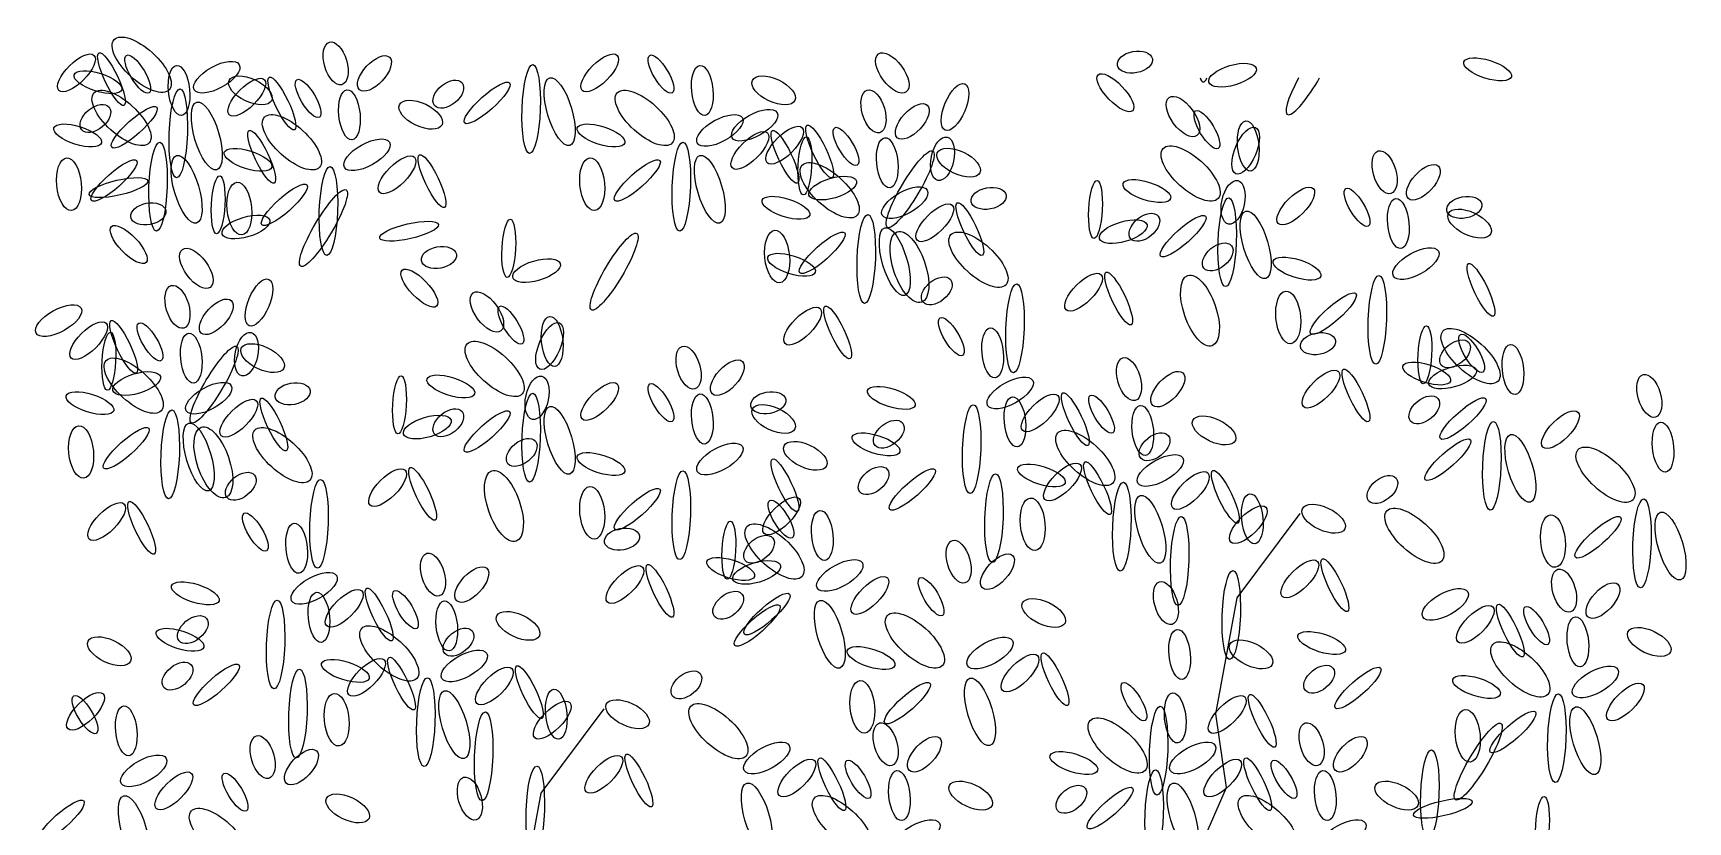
# Model space of a CAD drawing. Header units: millimetres. Extents: x -38686 to 870903, y -23218 to 232707.
# Drawn here: x 62992 to 64308, y 9324 to 9951 of the extents above; entities that cross this region are included whole.
import ezdxf

# ---------------------------------------------------------------- set-up
doc = ezdxf.new("R2010")
doc.units = ezdxf.units.MM
doc.header["$LTSCALE"] = 10
doc.layers.add('40 - Detail Outline', color=142, linetype='Continuous')

msp = doc.modelspace()

# ---------------------------------------------------------------- linework, layer by layer
at = {"layer": '40 - Detail Outline', "color": 250}
for points in [[(63882.283, 9217.711), (63940.921, 9351.672), (63932.544, 9410.281), (63949.298, 9502.379), (63999.558, 9569.36)], [(63329.014, 9062.463), (63387.652, 9196.425), (63379.275, 9255.033), (63396.029, 9347.131), (63446.29, 9414.112)]]:
    msp.add_lwpolyline(points, dxfattribs=at)
for centre, major_axis, ratio in [((63078.612, 9925.951), (-21.881, 19.882), 0.43068734), ((63232.776, 9926.945), (-4.973, 16.9), 0.51100826), ((63026.737, 9919.44), (13.925, 13.918), 0.40395977), ((63054.587, 9914.47), (-9.946, 20.876), 0.23152073), ((63075.473, 9918.446), (-8.951, 14.912), 0.33333377), ((63263.609, 9918.992), (-11.935, -12.923), 0.48303608), ((63442.674, 9919.44), (13.925, 13.918), 0.40395977), ((63491.41, 9918.446), (-8.951, 14.912), 0.33333377), ((63675.273, 9919.395), (11.039, -15.076), 0.49064662), ((63868.122, 9928.041), (13.888, 2.618), 0.60527555), ((64148.427, 9922.26), (-18.898, 5.965), 0.36538082), ((63043.8, 9912.033), (-18.898, 5.965), 0.36538082), ((63108.295, 9905.523), (-1.989, 19.882), 0.42226374), ((63138.288, 9916.01), (-17.903, -9.941), 0.43424884), ((63388.174, 9890.701), (1.309, 35.294), 0.20500745), ((63524.232, 9905.523), (-1.989, 19.882), 0.42226374), ((63852.576, 9903.681), (13.737, -14.283), 0.36538082), ((63945.72, 9917.61), (-18.888, -5.554), 0.40395977), ((63062.543, 9883.652), (-21.881, 19.882), 0.43068734), ((63107.659, 9871.365), (1.309, 35.294), 0.20500745), ((63162.159, 9900.104), (13.925, 13.918), 0.40395977), ((63164.988, 9905.523), (-16.908, 7.953), 0.49064662), ((63190.008, 9895.133), (-9.946, 20.876), 0.23152073), ((63210.894, 9899.11), (-8.951, 14.912), 0.33333377), ((63243.716, 9886.186), (-1.989, 19.882), 0.42226374), ((63322.327, 9902.54), (-10.941, -8.947), 0.60527555), ((63353.159, 9895.581), (17.903, 15.906), 0.24919164), ((63410.847, 9888.623), (-7.957, 26.841), 0.34975758), ((63478.48, 9883.652), (-21.881, 19.882), 0.43068734), ((63580.924, 9905.523), (-16.908, 7.953), 0.49064662), ((63660.296, 9888.831), (-4.973, 16.9), 0.51100826), ((63725.048, 9892.258), (-7.77, -18.409), 0.42226374), ((63041.811, 9883.204), (-10.941, -8.947), 0.60527555), ((63072.644, 9876.245), (17.903, 15.906), 0.24919164), ((63130.331, 9869.287), (-7.957, 26.841), 0.34975758), ((63300.409, 9886.186), (-16.908, 7.953), 0.49064662), ((63565.809, 9877.896), (-17.903, -9.941), 0.43424884), ((63691.129, 9880.878), (-11.935, -12.923), 0.48303608), ((63906.287, 9884.76), (11.039, -15.076), 0.49064662), ((63027.732, 9869.735), (-18.898, 5.965), 0.36538082), ((63197.965, 9864.316), (-21.881, 19.882), 0.43068734), ((63443.669, 9869.735), (-18.898, 5.965), 0.36538082), ((63538.156, 9873.711), (-17.903, -9.941), 0.43424884), ((63589.679, 9861.99), (13.925, 13.918), 0.40395977), ((63617.528, 9857.019), (-9.946, 20.876), 0.23152073), ((63925.326, 9874.29), (-8.951, 14.912), 0.33333377), ((63958.148, 9861.367), (-1.989, 19.882), 0.42226374), ((63173.939, 9852.835), (-9.946, 20.876), 0.23152073), ((63257.641, 9854.375), (-17.903, -9.941), 0.43424884), ((63562.027, 9857.805), (13.925, 13.918), 0.40395977), ((63589.876, 9852.835), (-9.946, 20.876), 0.23152073), ((63605.76, 9845.603), (-1.26, -23.09), 0.23152073), ((63638.415, 9860.996), (-8.951, 14.912), 0.33333377), ((63671.237, 9848.072), (-1.989, 19.882), 0.42226374), ((63715.145, 9851.236), (-3.723, -17.218), 0.51100826), ((63956.063, 9857.623), (-7.77, -18.409), 0.42226374), ((63091.59, 9829.066), (1.309, 35.294), 0.20500745), ((63114.263, 9826.988), (-7.957, 26.841), 0.34975758), ((63163.153, 9850.398), (-18.898, 5.965), 0.36538082), ((63281.512, 9838.469), (13.925, 13.918), 0.40395977), ((63309.361, 9833.499), (-9.946, 20.876), 0.23152073), ((63507.527, 9829.066), (1.309, 35.294), 0.20500745), ((63530.199, 9826.988), (-7.957, 26.841), 0.34975758), ((63689.44, 9827.054), (-18.044, -30.362), 0.20500745), ((63727.93, 9848.072), (-16.908, 7.953), 0.49064662), ((63912.396, 9839.496), (-21.881, 19.882), 0.43068734), ((64066.56, 9840.49), (-4.973, 16.9), 0.51100826), ((63020.77, 9830.964), (-1.989, 20.876), 0.46691768), ((63056.576, 9833.947), (17.903, 15.906), 0.24919164), ((63227.012, 9809.73), (1.309, 35.294), 0.20500745), ((63436.706, 9830.964), (-1.989, 20.876), 0.46691768), ((63472.512, 9833.947), (17.903, 15.906), 0.24919164), ((63625.485, 9826.202), (-21.881, 19.882), 0.43068734), ((64097.393, 9832.537), (-11.935, -12.923), 0.48303608), ((63060.099, 9828.297), (-23.332, -5.396), 0.24919164), ((63139.364, 9814.692), (-1.26, -23.09), 0.23152073), ((63156.191, 9811.628), (-1.989, 20.876), 0.46691768), ((63191.997, 9814.611), (17.903, 15.906), 0.24919164), ((63223.044, 9796.143), (-18.044, -30.362), 0.20500745), ((63627.832, 9827.909), (-18.888, -5.554), 0.40395977), ((63685.162, 9816.261), (-17.903, -9.941), 0.43424884), ((63751.822, 9819.748), (13.888, 2.618), 0.60527555), ((63836.775, 9810.969), (-1.26, -23.09), 0.23152073), ((63877.585, 9825.579), (-18.898, 5.965), 0.36538082), ((63946.159, 9816.601), (-3.723, -17.218), 0.51100826), ((63995.943, 9813.649), (13.925, 13.918), 0.40395977), ((64044.679, 9812.655), (-8.951, 14.912), 0.33333377), ((63083.839, 9807.428), (13.888, 2.618), 0.60527555), ((63590.674, 9812.284), (-18.898, 5.965), 0.36538082), ((63709.032, 9800.355), (13.925, 13.918), 0.40395977), ((63736.881, 9795.385), (-9.946, 20.876), 0.23152073), ((63941.443, 9784.91), (1.309, 35.294), 0.20500745), ((64077.501, 9799.732), (-1.989, 19.882), 0.42226374), ((64129.939, 9812.592), (13.888, 2.618), 0.60527555), ((63068.293, 9783.068), (13.737, -14.283), 0.36538082), ((63161.436, 9796.997), (-18.888, -5.554), 0.40395977), ((63291.113, 9793.662), (-23.332, -5.396), 0.24919164), ((63370.379, 9780.057), (-1.26, -23.09), 0.23152073), ((63654.532, 9771.616), (1.309, 35.294), 0.20500745), ((63858.847, 9793.274), (-18.888, -5.554), 0.40395977), ((63875.595, 9796.75), (-10.941, -8.947), 0.60527555), ((63906.428, 9789.791), (17.903, 15.906), 0.24919164), ((63964.115, 9782.832), (-7.957, 26.841), 0.34975758), ((64134.193, 9799.732), (-16.908, 7.953), 0.49064662), ((63454.058, 9761.508), (-18.044, -30.362), 0.20500745), ((63583.712, 9773.514), (-1.989, 20.876), 0.46691768), ((63619.517, 9776.497), (17.903, 15.906), 0.24919164), ((63677.205, 9769.538), (-7.957, 26.841), 0.34975758), ((63688.814, 9765.224), (9.695, -27.93), 0.43068734), ((63743.747, 9771.038), (-21.881, 19.882), 0.43068734), ((63122.004, 9764.147), (11.039, -15.076), 0.49064662), ((63314.854, 9772.793), (13.888, 2.618), 0.60527555), ((63595.158, 9767.012), (-18.898, 5.965), 0.36538082), ((63933.933, 9773.176), (-10.941, -8.947), 0.60527555), ((63996.937, 9763.944), (-18.898, 5.965), 0.36538082), ((64091.425, 9767.92), (-17.903, -9.941), 0.43424884), ((63299.308, 9748.434), (13.737, -14.283), 0.36538082), ((63392.451, 9762.362), (-18.888, -5.554), 0.40395977), ((63827.294, 9745.192), (13.925, 13.918), 0.40395977), ((63855.143, 9740.221), (-9.946, 20.876), 0.23152073), ((63919.829, 9730.589), (9.695, -27.93), 0.43068734), ((64143.145, 9747.044), (-9.946, 20.876), 0.23152073), ((63107.028, 9733.583), (-4.973, 16.9), 0.51100826), ((63171.78, 9737.01), (-7.77, -18.409), 0.42226374), ((63353.018, 9729.513), (11.039, -15.076), 0.49064662), ((63710.619, 9746.238), (-10.941, -8.947), 0.60527555), ((63772.794, 9716.452), (1.309, 35.294), 0.20500745), ((64060.796, 9723.276), (1.309, 35.294), 0.20500745), ((63012.54, 9722.648), (-17.903, -9.941), 0.43424884), ((63137.86, 9725.63), (-11.935, -12.923), 0.48303608), ((63372.057, 9719.042), (-8.951, 14.912), 0.33333377), ((63603.98, 9718.253), (13.925, 13.918), 0.40395977), ((63631.829, 9713.283), (-9.946, 20.876), 0.23152073), ((63989.975, 9725.174), (-1.989, 20.876), 0.46691768), ((64025.781, 9728.156), (17.903, 15.906), 0.24919164), ((63036.41, 9706.742), (13.925, 13.918), 0.40395977), ((63064.259, 9701.771), (-9.946, 20.876), 0.23152073), ((63085.146, 9705.748), (-8.951, 14.912), 0.33333377), ((63402.794, 9702.376), (-7.77, -18.409), 0.42226374), ((63404.879, 9706.119), (-1.989, 19.882), 0.42226374), ((63722.194, 9709.932), (-8.951, 14.912), 0.33333377), ((63052.491, 9690.356), (-1.26, -23.09), 0.23152073), ((63117.968, 9692.825), (-1.989, 19.882), 0.42226374), ((63161.876, 9695.988), (-3.723, -17.218), 0.51100826), ((63359.127, 9684.248), (-21.881, 19.882), 0.43068734), ((63755.016, 9697.009), (-1.989, 19.882), 0.42226374), ((64013.638, 9704.299), (13.888, 2.618), 0.60527555), ((64098.591, 9695.519), (-1.26, -23.09), 0.23152073), ((64134.874, 9694.475), (-21.881, 19.882), 0.43068734), ((64122.595, 9696.21), (-10.941, -8.947), 0.60527555), ((64135.746, 9696.646), (-8.951, 14.912), 0.33333377), ((63072.216, 9670.954), (-21.881, 19.882), 0.43068734), ((63136.171, 9671.807), (-18.044, -30.362), 0.20500745), ((63174.661, 9692.825), (-16.908, 7.953), 0.49064662), ((63513.291, 9685.243), (-4.973, 16.9), 0.51100826), ((64168.568, 9683.722), (-1.989, 19.882), 0.42226374), ((63074.564, 9672.661), (-18.888, -5.554), 0.40395977), ((63544.124, 9677.29), (-11.935, -12.923), 0.48303608), ((63863.428, 9676.133), (-4.973, 16.9), 0.51100826), ((63894.261, 9668.18), (-11.935, -12.923), 0.48303608), ((64015.955, 9668.225), (13.925, 13.918), 0.40395977), ((64043.805, 9663.255), (-9.946, 20.876), 0.23152073), ((64100.062, 9680.557), (-18.898, 5.965), 0.36538082), ((64120.663, 9677.825), (-18.888, -5.554), 0.40395977), ((63131.893, 9661.013), (-17.903, -9.941), 0.43424884), ((63198.553, 9664.501), (13.888, 2.618), 0.60527555), ((63283.506, 9655.721), (-1.26, -23.09), 0.23152073), ((63324.316, 9670.331), (-18.898, 5.965), 0.36538082), ((63392.89, 9661.353), (-3.723, -17.218), 0.51100826), ((63442.674, 9658.402), (13.925, 13.918), 0.40395977), ((63491.41, 9657.407), (-8.951, 14.912), 0.33333377), ((63674.453, 9661.221), (-18.898, 5.965), 0.36538082), ((63768.941, 9665.198), (-17.903, -9.941), 0.43424884), ((64276.98, 9662.846), (-4.973, 16.9), 0.51100826), ((63037.405, 9657.037), (-18.898, 5.965), 0.36538082), ((63155.763, 9645.107), (13.925, 13.918), 0.40395977), ((63183.612, 9640.137), (-9.946, 20.876), 0.23152073), ((63388.174, 9629.662), (1.309, 35.294), 0.20500745), ((63410.847, 9627.584), (-7.957, 26.841), 0.34975758), ((63524.232, 9644.484), (-1.989, 19.882), 0.42226374), ((63580.924, 9644.484), (-16.908, 7.953), 0.49064662), ((63576.67, 9657.344), (13.888, 2.618), 0.60527555), ((63738.311, 9620.553), (1.309, 35.294), 0.20500745), ((63772.74, 9642.159), (-1.989, 19.882), 0.42226374), ((63792.811, 9649.292), (13.925, 13.918), 0.40395977), ((63820.66, 9644.321), (-9.946, 20.876), 0.23152073), ((63841.547, 9648.298), (-8.951, 14.912), 0.33333377), ((63874.369, 9635.374), (-1.989, 19.882), 0.42226374), ((64098.073, 9651.728), (-10.941, -8.947), 0.60527555), ((64128.906, 9644.769), (17.903, 15.906), 0.24919164), ((63101.263, 9616.368), (1.309, 35.294), 0.20500745), ((63123.936, 9614.29), (-7.957, 26.841), 0.34975758), ((63305.578, 9638.026), (-18.888, -5.554), 0.40395977), ((63322.327, 9641.502), (-10.941, -8.947), 0.60527555), ((63353.159, 9634.543), (17.903, 15.906), 0.24919164), ((63672.464, 9632.392), (-10.941, -8.947), 0.60527555), ((63931.061, 9635.374), (-16.908, 7.953), 0.49064662), ((64151.863, 9607.266), (1.309, 35.294), 0.20500745), ((64206.363, 9636.005), (13.925, 13.918), 0.40395977), ((64287.921, 9622.087), (-1.989, 19.882), 0.42226374), ((63030.443, 9618.266), (-1.989, 20.876), 0.46691768), ((63066.249, 9621.249), (17.903, 15.906), 0.24919164), ((63135.545, 9609.976), (9.695, -27.93), 0.43068734), ((63190.478, 9615.791), (-21.881, 19.882), 0.43068734), ((63380.665, 9617.929), (-10.941, -8.947), 0.60527555), ((63662.334, 9624.317), (-18.898, 5.965), 0.36538082), ((63828.617, 9613.504), (-21.881, 19.882), 0.43068734), ((63883.658, 9622.427), (-10.941, -8.947), 0.60527555), ((64116.848, 9612.146), (17.903, 15.906), 0.24919164), ((64174.535, 9605.188), (-7.957, 26.841), 0.34975758), ((63443.669, 9608.696), (-18.898, 5.965), 0.36538082), ((63538.156, 9612.673), (-17.903, -9.941), 0.43424884), ((63606.119, 9615.221), (-16.908, 7.953), 0.49064662), ((63888.293, 9603.563), (-17.903, -9.941), 0.43424884), ((64242.169, 9600.217), (-21.881, 19.882), 0.43068734), ((63157.351, 9590.99), (-10.941, -8.947), 0.60527555), ((63274.025, 9589.944), (13.925, 13.918), 0.40395977), ((63301.874, 9584.973), (-9.946, 20.876), 0.23152073), ((63366.56, 9575.342), (9.695, -27.93), 0.43068734), ((63507.527, 9568.028), (1.309, 35.294), 0.20500745), ((63589.876, 9591.796), (-9.946, 20.876), 0.23152073), ((63660.344, 9595.488), (-10.941, -8.947), 0.60527555), ((63691.177, 9588.53), (17.903, 15.906), 0.24919164), ((63793.806, 9599.586), (-18.898, 5.965), 0.36538082), ((63810.535, 9594.442), (13.925, 13.918), 0.40395977), ((63838.384, 9589.471), (-9.946, 20.876), 0.23152073), ((63912.164, 9587.657), (13.925, 13.918), 0.40395977), ((63940.013, 9582.687), (-9.946, 20.876), 0.23152073), ((63219.525, 9561.205), (1.309, 35.294), 0.20500745), ((63436.706, 9569.926), (-1.989, 20.876), 0.46691768), ((63472.512, 9572.908), (17.903, 15.906), 0.24919164), ((63756.035, 9565.702), (1.309, 35.294), 0.20500745), ((63857.664, 9558.918), (1.309, 35.294), 0.20500745), ((64064.842, 9588.458), (-10.941, -8.947), 0.60527555), ((63050.711, 9563.006), (13.925, 13.918), 0.40395977), ((63078.56, 9558.035), (-9.946, 20.876), 0.23152073), ((63587.221, 9567.503), (13.925, 13.918), 0.40395977), ((63586.773, 9564.911), (-8.951, 14.912), 0.33333377), ((63786.843, 9560.816), (-1.989, 20.876), 0.46691768), ((63880.336, 9556.84), (-7.957, 26.841), 0.34975758), ((63958.202, 9560.473), (13.925, 13.918), 0.40395977), ((63961.402, 9565.193), (-1.989, 19.882), 0.42226374), ((64018.095, 9565.193), (-16.908, 7.953), 0.49064662), ((64090.268, 9551.685), (-21.881, 19.882), 0.43068734), ((64271.216, 9545.631), (1.309, 35.294), 0.20500745), ((63168.925, 9554.685), (-8.951, 14.912), 0.33333377), ((63545.322, 9540.271), (-1.26, -23.09), 0.23152073), ((63581.605, 9539.227), (-21.881, 19.882), 0.43068734), ((63619.595, 9551.988), (-1.989, 19.882), 0.42226374), ((63903.702, 9531.733), (1.309, 35.294), 0.20500745), ((64200.395, 9547.529), (-1.989, 20.876), 0.46691768), ((64236.201, 9550.512), (17.903, 15.906), 0.24919164), ((64293.888, 9543.553), (-7.957, 26.841), 0.34975758), ((63201.747, 9541.761), (-1.989, 19.882), 0.42226374), ((63460.37, 9549.051), (13.888, 2.618), 0.60527555), ((63569.326, 9540.962), (-10.941, -8.947), 0.60527555), ((63310.159, 9520.885), (-4.973, 16.9), 0.51100826), ((63728.007, 9531.111), (-4.973, 16.9), 0.51100826), ((63758.84, 9523.158), (-11.935, -12.923), 0.48303608), ((63215.672, 9509.95), (-17.903, -9.941), 0.43424884), ((63340.992, 9512.932), (-11.935, -12.923), 0.48303608), ((63462.687, 9512.977), (13.925, 13.918), 0.40395977), ((63490.536, 9508.007), (-9.946, 20.876), 0.23152073), ((63546.793, 9525.309), (-18.898, 5.965), 0.36538082), ((63567.394, 9522.577), (-18.888, -5.554), 0.40395977), ((63633.519, 9520.176), (-17.903, -9.941), 0.43424884), ((63944.697, 9488.736), (1.309, 35.294), 0.20500745), ((63999.197, 9517.475), (13.925, 13.918), 0.40395977), ((64027.046, 9512.505), (-9.946, 20.876), 0.23152073), ((64209.269, 9508.156), (-4.973, 16.9), 0.51100826), ((63121.184, 9505.973), (-18.898, 5.965), 0.36538082), ((63239.542, 9494.044), (13.925, 13.918), 0.40395977), ((63267.391, 9489.073), (-9.946, 20.876), 0.23152073), ((63657.39, 9504.27), (13.925, 13.918), 0.40395977), ((63706.126, 9503.276), (-8.951, 14.912), 0.33333377), ((63892.708, 9498.198), (-4.973, 16.9), 0.51100826), ((64114.782, 9497.221), (-17.903, -9.941), 0.43424884), ((64240.102, 9500.204), (-11.935, -12.923), 0.48303608), ((63185.042, 9465.305), (1.309, 35.294), 0.20500745), ((63219.471, 9486.911), (-1.989, 19.882), 0.42226374), ((63288.278, 9493.05), (-8.951, 14.912), 0.33333377), ((63321.1, 9480.126), (-1.989, 19.882), 0.42226374), ((63544.804, 9496.48), (-10.941, -8.947), 0.60527555), ((63567.875, 9480.412), (17.903, 15.906), 0.24919164), ((63575.637, 9489.522), (17.903, 15.906), 0.24919164), ((63625.562, 9473.453), (-7.957, 26.841), 0.34975758), ((63795.64, 9490.353), (-16.908, 7.953), 0.49064662), ((64138.652, 9481.315), (13.925, 13.918), 0.40395977), ((64166.501, 9476.345), (-9.946, 20.876), 0.23152073), ((63119.195, 9477.144), (-10.941, -8.947), 0.60527555), ((63377.793, 9480.126), (-16.908, 7.953), 0.49064662), ((63693.196, 9468.483), (-21.881, 19.882), 0.43068734), ((64187.388, 9480.321), (-8.951, 14.912), 0.33333377), ((64220.21, 9467.398), (-1.989, 19.882), 0.42226374), ((63052.85, 9459.973), (-16.908, 7.953), 0.49064662), ((63109.065, 9469.07), (-18.898, 5.965), 0.36538082), ((63275.348, 9458.256), (-21.881, 19.882), 0.43068734), ((63330.389, 9467.179), (-10.941, -8.947), 0.60527555), ((63752.872, 9458.541), (-17.903, -9.941), 0.43424884), ((63903.648, 9457.44), (-1.989, 19.882), 0.42226374), ((64016.556, 9466.537), (-18.898, 5.965), 0.36538082), ((64276.903, 9467.398), (-16.908, 7.953), 0.49064662), ((63335.025, 9448.315), (-17.903, -9.941), 0.43424884), ((63658.384, 9454.565), (-18.898, 5.965), 0.36538082), ((63776.743, 9442.636), (13.925, 13.918), 0.40395977), ((63804.592, 9437.665), (-9.946, 20.876), 0.23152073), ((63960.341, 9457.44), (-16.908, 7.953), 0.49064662), ((64174.458, 9445.528), (-21.881, 19.882), 0.43068734), ((63107.075, 9440.241), (-10.941, -8.947), 0.60527555), ((63137.908, 9433.282), (17.903, 15.906), 0.24919164), ((63202.767, 9410.455), (1.309, 35.294), 0.20500745), ((63240.537, 9444.339), (-18.898, 5.965), 0.36538082), ((63257.266, 9439.194), (13.925, 13.918), 0.40395977), ((63285.115, 9434.223), (-9.946, 20.876), 0.23152073), ((63358.895, 9432.409), (13.925, 13.918), 0.40395977), ((63386.744, 9427.439), (-9.946, 20.876), 0.23152073), ((63511.573, 9433.21), (-10.941, -8.947), 0.60527555), ((64014.566, 9437.708), (-10.941, -8.947), 0.60527555), ((64045.399, 9430.749), (17.903, 15.906), 0.24919164), ((64234.135, 9435.586), (-17.903, -9.941), 0.43424884), ((63304.395, 9403.67), (1.309, 35.294), 0.20500745), ((63651.422, 9415.795), (-1.989, 20.876), 0.46691768), ((63687.228, 9418.777), (17.903, 15.906), 0.24919164), ((63744.915, 9411.818), (-7.957, 26.841), 0.34975758), ((63867.288, 9419.89), (-8.951, 14.912), 0.33333377), ((64139.647, 9431.61), (-18.898, 5.965), 0.36538082), ((64258.005, 9419.681), (13.925, 13.918), 0.40395977), ((63033.952, 9412.256), (13.925, 13.918), 0.40395977), ((63033.504, 9409.663), (-8.951, 14.912), 0.33333377), ((63233.575, 9405.568), (-1.989, 20.876), 0.46691768), ((63327.068, 9401.592), (-7.957, 26.841), 0.34975758), ((63404.933, 9405.225), (13.925, 13.918), 0.40395977), ((63408.133, 9409.945), (-1.989, 19.882), 0.42226374), ((63464.826, 9409.945), (-16.908, 7.953), 0.49064662), ((63537, 9396.437), (-21.881, 19.882), 0.43068734), ((63900.11, 9406.966), (-1.989, 19.882), 0.42226374), ((63941.443, 9409.723), (13.925, 13.918), 0.40395977), ((63969.293, 9404.752), (-9.946, 20.876), 0.23152073), ((64203.505, 9390.942), (1.309, 35.294), 0.20500745), ((63066.326, 9396.74), (-1.989, 19.882), 0.42226374), ((63350.433, 9376.486), (1.309, 35.294), 0.20500745), ((63854.358, 9385.096), (-21.881, 19.882), 0.43068734), ((63886.944, 9380.984), (1.309, 35.294), 0.20500745), ((64132.685, 9392.84), (-1.989, 20.876), 0.46691768), ((64168.49, 9395.822), (17.903, 15.906), 0.24919164), ((64226.178, 9388.863), (-7.957, 26.841), 0.34975758), ((63174.738, 9375.864), (-4.973, 16.9), 0.51100826), ((63669.969, 9386.09), (-4.973, 16.9), 0.51100826), ((63700.802, 9378.137), (-11.935, -12.923), 0.48303608), ((64008.522, 9386.09), (-4.973, 16.9), 0.51100826), ((64039.355, 9378.137), (-11.935, -12.923), 0.48303608), ((64141.01, 9372.292), (-18.044, -30.362), 0.20500745), ((63080.25, 9364.928), (-17.903, -9.941), 0.43424884), ((63205.571, 9367.911), (-11.935, -12.923), 0.48303608), ((63445.928, 9362.228), (13.925, 13.918), 0.40395977), ((63473.777, 9357.257), (-9.946, 20.876), 0.23152073), ((63575.482, 9375.155), (-17.903, -9.941), 0.43424884), ((63819.547, 9371.178), (-18.898, 5.965), 0.36538082), ((63914.035, 9375.155), (-17.903, -9.941), 0.43424884), ((64102.557, 9346.349), (1.309, 35.294), 0.20500745), ((63104.121, 9349.023), (13.925, 13.918), 0.40395977), ((63391.428, 9333.488), (1.309, 35.294), 0.20500745), ((63599.352, 9359.249), (13.925, 13.918), 0.40395977), ((63627.201, 9354.278), (-9.946, 20.876), 0.23152073), ((63648.088, 9358.255), (-8.951, 14.912), 0.33333377), ((63883.405, 9330.51), (1.309, 35.294), 0.20500745), ((63937.905, 9359.249), (13.925, 13.918), 0.40395977), ((63965.754, 9354.278), (-9.946, 20.876), 0.23152073), ((63986.641, 9358.255), (-8.951, 14.912), 0.33333377), ((63152.857, 9348.028), (-8.951, 14.912), 0.33333377), ((63339.439, 9342.951), (-4.973, 16.9), 0.51100826), ((63567.525, 9328.432), (-7.957, 26.841), 0.34975758), ((63680.91, 9345.332), (-1.989, 19.882), 0.42226374), ((63737.603, 9345.332), (-16.908, 7.953), 0.49064662), ((63817.558, 9342.349), (-10.941, -8.947), 0.60527555), ((63848.391, 9335.39), (17.903, 15.906), 0.24919164), ((63906.078, 9328.432), (-7.957, 26.841), 0.34975758), ((64019.463, 9345.332), (-1.989, 19.882), 0.42226374), ((64076.156, 9345.332), (-16.908, 7.953), 0.49064662), ((63014.606, 9325.164), (17.903, 15.906), 0.24919164), ((63072.294, 9318.205), (-7.957, 26.841), 0.34975758), ((63242.371, 9335.105), (-16.908, 7.953), 0.49064662), ((63635.158, 9323.461), (-21.881, 19.882), 0.43068734), ((63973.711, 9323.461), (-21.881, 19.882), 0.43068734), ((64112.824, 9335.176), (-23.332, -5.396), 0.24919164), ((64192.089, 9321.571), (-1.26, -23.09), 0.23152073), ((63139.927, 9313.235), (-21.881, 19.882), 0.43068734), ((63694.835, 9313.52), (-17.903, -9.941), 0.43424884), ((64033.387, 9313.52), (-17.903, -9.941), 0.43424884)]:
    msp.add_ellipse(centre, major_axis=major_axis, ratio=ratio, dxfattribs=at)
for centre, major_axis, ratio, start_param, end_param in [((63923.648, 9935.305), (-1.26, -23.09), 0.23152073, 5.76096036, 6.83067984), ((64007.327, 9916.756), (-18.044, -30.362), 0.20500745, 4.87673255, 7.93211203)]:
    msp.add_ellipse(centre, major_axis=major_axis, ratio=ratio, start_param=start_param, end_param=end_param, dxfattribs=at)

doc.saveas('drawing.dxf')
